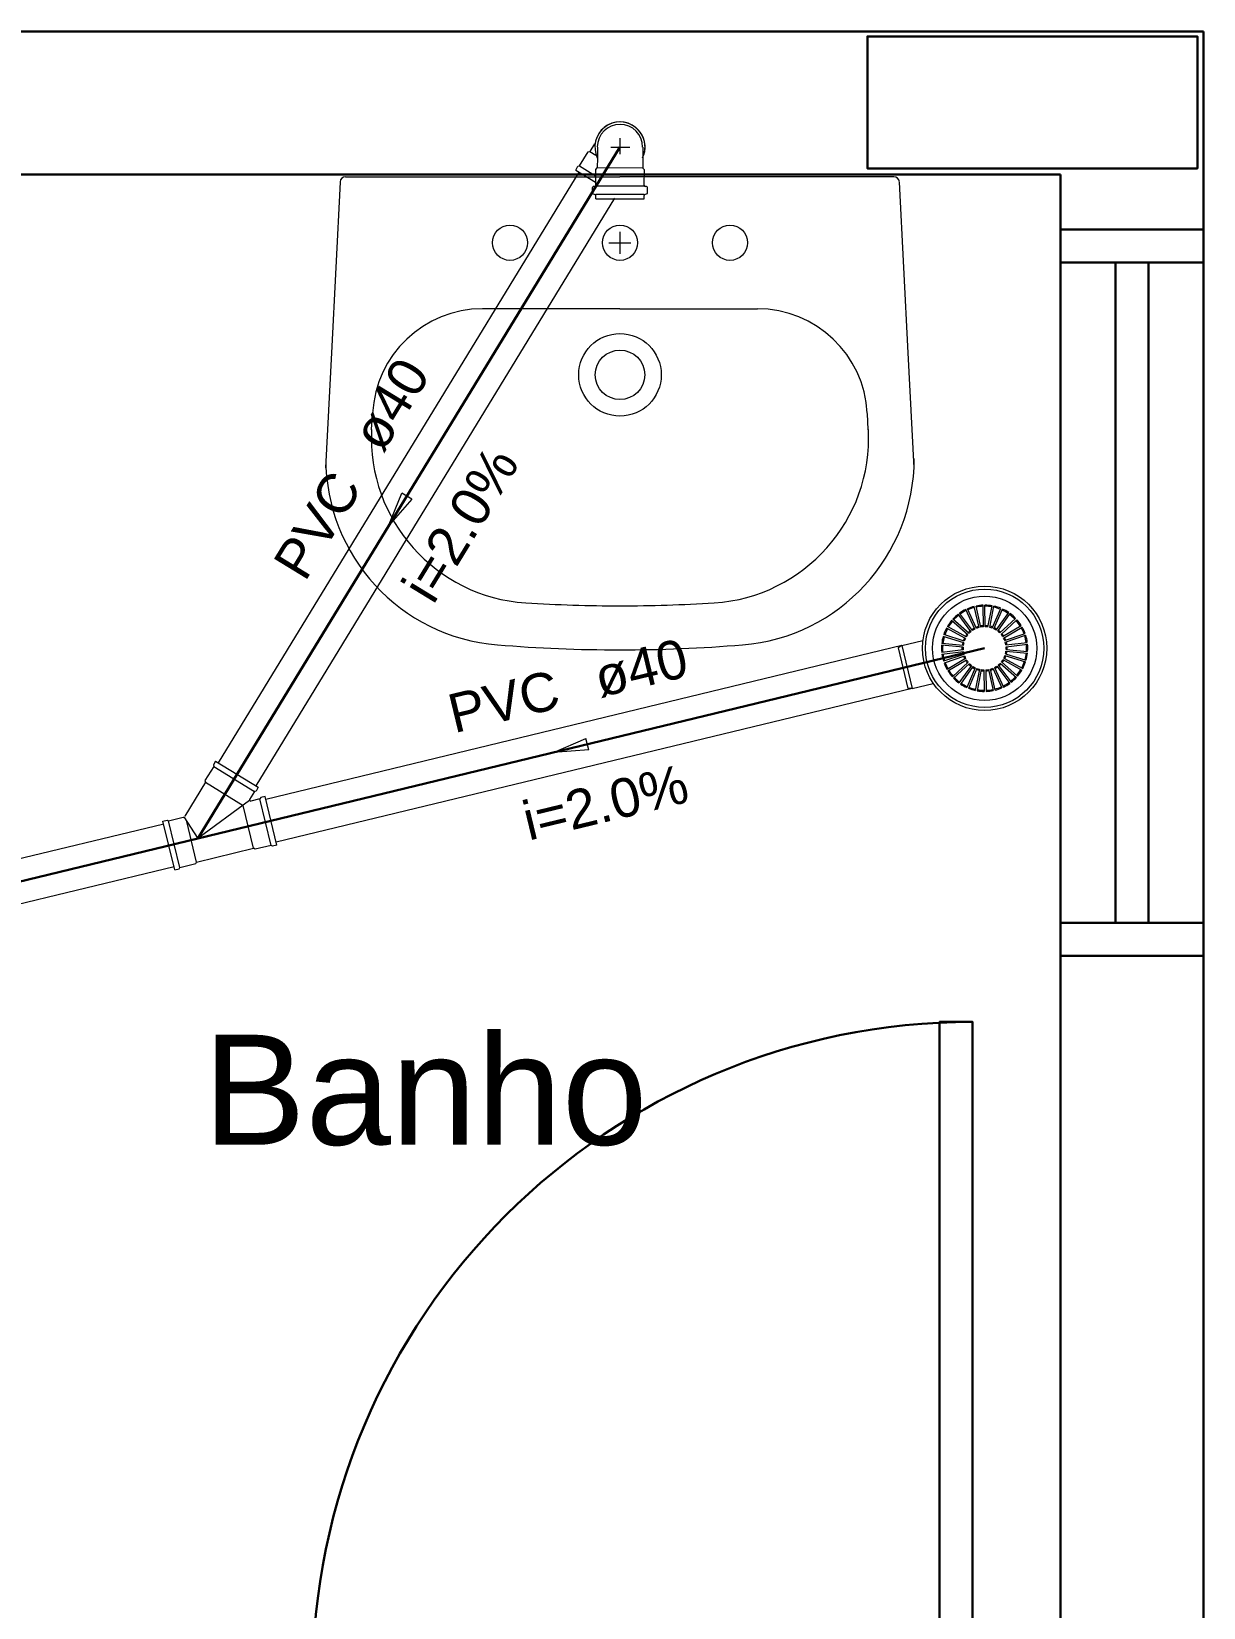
# Model space of a CAD drawing. Header units: inches. Extents: x -27 to 114, y -35 to 60.
# Drawn here: x 9.726 to 10.792, y -31.375 to -29.943 of the extents above; entities that cross this region are included whole.
import ezdxf

# ---------------------------------------------------------------- set-up
doc = ezdxf.new("R2010")
doc.units = ezdxf.units.IN
doc.header["$LTSCALE"] = 10
doc.header["$MEASUREMENT"] = 0
for name, color, linetype, lineweight in [('FO-PILARES', 2, 'Continuous', 30), ('Simbolos', 160, 'Continuous', 20), ('Simbolos_int', 5, 'Continuous', 5), ('TQ-Sentido tubo', 8, 'Continuous', 20), ('TQ-Seção tubo', 160, 'Continuous', 20), ('TQ-Textos tubo', 7, 'Continuous', 20), ('TQ-Tubos detalhe', 6, 'Continuous', 30), ('xeixo', 3, 'Continuous', 20), ('xjanela-porta', 253, 'Continuous', 30), ('xmoveis', 253, 'Continuous', 20), ('xparede', 7, 'Continuous', 30), ('xtexto', 7, 'Continuous', 20)]:
    doc.layers.add(name, color=color, linetype=linetype, lineweight=lineweight)
doc.styles.add('Arial', font='arial.ttf')

# ---------------------------------------------------------------- blocks, each defined once
blk = doc.blocks.new('_Closed')
at = {"color": 0, "linetype": 'ByBlock', "lineweight": -2}
for p, q in [((-1, 0.166667), (0, 0)), ((-1, 0.166667), (-1, -0.166667)), ((0, 0), (-1, -0.166667)), ((0, 0), (-1, 0))]:
    blk.add_line(p, q, dxfattribs=at)

msp = doc.modelspace()

# ---------------------------------------------------------------- linework, layer by layer
at = {"layer": 'FO-PILARES'}
msp.add_lwpolyline([(10.7864, -30.0678), (10.7864, -30.0078), (10.7864, -29.9478), (10.6364, -29.9478), (10.4864, -29.9478), (10.4864, -30.0078), (10.4864, -30.0678), (10.6364, -30.0678), (10.7864, -30.0678), (10.7864, -30.0678)], close=True, dxfattribs=at)
at = {"layer": 'Simbolos'}
for p, q in [((10.2246, -30.0654), (10.2324, -30.0528)), ((10.2324, -30.0528), (10.2341, -30.0524)), ((10.2383, -30.0454), (10.2341, -30.0524)), ((10.2409, -30.058), (10.2408, -30.0673)), ((10.2409, -30.0483), (10.2409, -30.058)), ((10.2821, -30.0484), (10.2821, -30.0581)), ((10.2821, -30.0581), (10.2821, -30.0674)), ((10.2212, -30.0694), (10.2232, -30.0658)), ((10.2212, -30.0694), (10.2391, -30.0803)), ((10.2232, -30.0658), (10.2246, -30.0654)), ((10.2393, -30.0688), (10.2408, -30.0673)), ((10.2393, -30.083), (10.2393, -30.0688)), ((10.2836, -30.0689), (10.2821, -30.0674)), ((10.2835, -30.0831), (10.2836, -30.0689)), ((10.2363, -30.0898), (10.2363, -30.085)), ((10.2373, -30.084), (10.2385, -30.084)), ((10.2855, -30.0841), (10.2843, -30.0841)), ((10.2865, -30.0899), (10.2865, -30.0851)), ((10.237, -30.0908), (10.2385, -30.0913)), ((10.2393, -30.0953), (10.2393, -30.0923)), ((10.2393, -30.0953), (10.2835, -30.0954)), ((10.2835, -30.0954), (10.2835, -30.0924)), ((10.2858, -30.0909), (10.2843, -30.0914)), ((9.892, -30.6111), (9.884, -30.6239)), ((9.8937, -30.6064), (9.8917, -30.6097)), ((9.8917, -30.6097), (9.892, -30.6111)), ((9.8937, -30.6064), (9.9326, -30.6301)), ((9.8845, -30.6256), (9.8657, -30.6564)), ((9.884, -30.6239), (9.8845, -30.6256)), ((9.9326, -30.6301), (9.9306, -30.6335)), ((9.9247, -30.6421), (9.8775, -30.6766)), ((9.9291, -30.6338), (9.9247, -30.6411)), ((9.9341, -30.6406), (9.9259, -30.6426)), ((9.9306, -30.6335), (9.9291, -30.6338)), ((9.9349, -30.6394), (9.9341, -30.6406)), ((9.9387, -30.6384), (9.9349, -30.6394)), ((9.9494, -30.6827), (9.9387, -30.6384)), ((9.8459, -30.6609), (9.8498, -30.6599)), ((9.8566, -30.7051), (9.8459, -30.6609)), ((9.8498, -30.6599), (9.851, -30.6607)), ((9.851, -30.6607), (9.8644, -30.6574)), ((9.865, -30.657), (9.8775, -30.6766)), ((9.8765, -30.698), (9.9282, -30.6855)), ((9.9298, -30.6864), (9.9282, -30.6855)), ((9.9443, -30.6829), (9.9298, -30.6864)), ((9.9455, -30.6836), (9.9443, -30.6829)), ((9.9494, -30.6827), (9.9455, -30.6836)), ((9.8566, -30.7051), (9.8605, -30.7042)), ((9.8605, -30.7042), (9.8612, -30.7029)), ((9.8612, -30.7029), (9.8758, -30.6994)), ((9.8758, -30.6994), (9.8765, -30.698))]:
    msp.add_line(p, q, dxfattribs=at)
for centre, radius, start, end in [((10.2614, -30.0483), 0.0206, 359.8464, 179.8464), ((10.2373, -30.085), 0.001, 94.8464, 179.8464), ((10.2383, -30.083), 0.001, 274.8464, 359.8464), ((10.2845, -30.0831), 0.001, 179.8464, 264.8464), ((10.2855, -30.0851), 0.001, 359.8464, 84.8464), ((10.2373, -30.0898), 0.001, 179.8464, 254.8464), ((10.2383, -30.0923), 0.001, 359.8464, 74.8464), ((10.2845, -30.0924), 0.001, 104.8464, 179.8464), ((10.2855, -30.0899), 0.001, 284.8464, 359.8464), ((9.9256, -30.6416), 0.001, 148.58, 283.58), ((9.8639, -30.6555), 0.002, 283.58, 328.58)]:
    msp.add_arc(centre, radius, start, end, dxfattribs=at)
at = {"layer": 'Simbolos_int'}
for p, q in [((10.2614, -30.0403), (10.2614, -30.0548)), ((10.2341, -30.0524), (10.2395, -30.0557)), ((10.2531, -30.0483), (10.2704, -30.0484)), ((10.2246, -30.0654), (10.2391, -30.0744)), ((10.2821, -30.0674), (10.2408, -30.0673)), ((10.2835, -30.0839), (10.2393, -30.0838)), ((10.2835, -30.0914), (10.2393, -30.0913)), ((9.892, -30.6111), (9.9291, -30.6338)), ((9.8845, -30.6256), (9.9189, -30.6466)), ((9.9282, -30.6855), (9.9189, -30.6466)), ((9.9443, -30.6829), (9.9341, -30.6406)), ((9.8612, -30.7029), (9.851, -30.6607)), ((9.8765, -30.698), (9.8676, -30.6613))]:
    msp.add_line(p, q, dxfattribs=at)
for end in [205.2234, 160.2234]:
    msp.add_arc((10.2614, -30.0483), 0.0228, 334.4694, end, dxfattribs=at)
at = {"layer": 'TQ-Sentido tubo'}
for points in [[(10.0676, -30.3656), (10.0878, -30.3324)], [(10.2317, -30.5911), (10.2695, -30.5819)]]:
    msp.add_lwpolyline(points, dxfattribs=at)
at = {"layer": 'TQ-Seção tubo'}
for p, q in [((10.224, -30.0711), (9.8961, -30.6078)), ((10.2564, -30.0949), (9.9302, -30.6287)), ((10.5805, -30.4886), (10.5688, -30.4729)), ((10.5818, -30.4877), (10.5701, -30.4719)), ((10.5839, -30.4864), (10.5757, -30.4686)), ((10.5854, -30.4857), (10.5772, -30.4679)), ((10.5878, -30.4849), (10.5834, -30.4658)), ((10.5894, -30.4846), (10.5851, -30.4654)), ((10.5918, -30.4843), (10.5915, -30.4647)), ((10.5935, -30.4843), (10.5932, -30.4646)), ((10.5959, -30.4845), (10.5997, -30.4652)), ((10.5975, -30.4848), (10.6013, -30.4656)), ((10.5998, -30.4855), (10.6076, -30.4675)), ((10.6014, -30.4862), (10.6091, -30.4682)), ((10.6035, -30.4874), (10.6148, -30.4714)), ((10.6049, -30.4883), (10.6162, -30.4723)), ((10.5754, -30.495), (10.5583, -30.4854)), ((10.5762, -30.4935), (10.5591, -30.484)), ((10.5776, -30.4916), (10.5629, -30.4786)), ((10.5787, -30.4903), (10.564, -30.4774)), ((10.6067, -30.4899), (10.6211, -30.4766)), ((10.6078, -30.4912), (10.6222, -30.4778)), ((10.6093, -30.4931), (10.6261, -30.4831)), ((10.6101, -30.4945), (10.627, -30.4845)), ((10.5177, -30.5014), (9.9394, -30.6411)), ((10.5177, -30.5014), (10.5143, -30.5033)), ((10.5143, -30.5033), (10.5232, -30.5402)), ((10.5177, -30.5014), (10.5368, -30.4968)), ((10.5177, -30.5014), (10.5271, -30.5403)), ((10.5733, -30.5029), (10.5538, -30.5011)), ((10.5735, -30.5012), (10.554, -30.4994)), ((10.5739, -30.4988), (10.5552, -30.493)), ((10.5744, -30.4972), (10.5557, -30.4914)), ((10.6111, -30.4968), (10.6297, -30.4904)), ((10.6117, -30.4983), (10.6302, -30.492)), ((10.6122, -30.5007), (10.6317, -30.4984)), ((10.6124, -30.5024), (10.6319, -30.5001)), ((10.5734, -30.5053), (10.5539, -30.5076)), ((10.5736, -30.507), (10.5541, -30.5093)), ((10.5741, -30.5093), (10.5555, -30.5156)), ((10.5746, -30.5109), (10.5561, -30.5172)), ((10.5756, -30.5131), (10.5588, -30.5231)), ((10.5765, -30.5146), (10.5596, -30.5246)), ((10.578, -30.5165), (10.5636, -30.5298)), ((10.5791, -30.5177), (10.5647, -30.531)), ((10.607, -30.5174), (10.6218, -30.5303)), ((10.6081, -30.5161), (10.6229, -30.529)), ((10.6096, -30.5141), (10.6267, -30.5237)), ((10.6104, -30.5127), (10.6275, -30.5222)), ((10.6113, -30.5104), (10.6301, -30.5162)), ((10.6118, -30.5088), (10.6305, -30.5147)), ((10.6123, -30.5064), (10.6318, -30.5082)), ((10.6124, -30.5048), (10.632, -30.5066)), ((10.5809, -30.5193), (10.5696, -30.5353)), ((10.5823, -30.5203), (10.571, -30.5363)), ((10.5844, -30.5215), (10.5767, -30.5395)), ((10.5859, -30.5221), (10.5782, -30.5402)), ((10.5883, -30.5229), (10.5844, -30.5421)), ((10.5899, -30.5232), (10.5861, -30.5424)), ((10.5923, -30.5234), (10.5926, -30.543)), ((10.594, -30.5234), (10.5942, -30.543)), ((10.5964, -30.5231), (10.6007, -30.5422)), ((10.598, -30.5227), (10.6023, -30.5419)), ((10.6003, -30.5219), (10.6085, -30.5398)), ((10.6018, -30.5213), (10.61, -30.5391)), ((10.6039, -30.52), (10.6157, -30.5357)), ((10.6053, -30.519), (10.617, -30.5347)), ((10.5271, -30.5403), (9.9488, -30.68)), ((10.5271, -30.5403), (10.5232, -30.5402)), ((10.5271, -30.5403), (10.5462, -30.5357)), ((9.8466, -30.6635), (9.433, -30.7634)), ((9.856, -30.7024), (9.4424, -30.8023))]:
    msp.add_line(p, q, dxfattribs=at)
for radius in [0.0565, 0.0538, 0.0474, 0.0474]:
    msp.add_circle((10.5929, -30.5038), radius, dxfattribs=at)
for radius, start, end in [(0.0392, 127.9683, 137.533), (0.0382, 127.9995, 137.5018), (0.0392, 115.9683, 125.533), (0.0382, 115.9995, 125.5018), (0.0392, 103.9683, 113.533), (0.0382, 103.9995, 113.5018), (0.0392, 91.9683, 101.533), (0.0382, 91.9995, 101.5018), (0.0392, 79.9683, 89.533), (0.0382, 79.9995, 89.5018), (0.0382, 67.9995, 77.5018), (0.0392, 67.9683, 77.533), (0.0382, 55.9995, 65.5018), (0.0392, 55.9683, 65.533), (0.0382, 43.9995, 53.5018), (0.0392, 43.9683, 53.533), (0.0392, 151.9683, 161.533), (0.0382, 151.9995, 161.5018), (0.0392, 139.9683, 149.533), (0.0382, 139.9995, 149.5018), (0.0206, 129.0704, 136.4309), (0.0196, 129.1865, 136.3149), (0.0206, 117.0704, 124.4309), (0.0196, 117.1865, 124.3149), (0.0206, 105.0704, 112.4309), (0.0196, 105.1865, 112.3149), (0.0206, 93.0704, 100.4309), (0.0196, 93.1865, 100.3149), (0.0206, 81.0704, 88.4309), (0.0196, 81.1865, 88.3149), (0.0196, 69.1865, 76.3149), (0.0206, 69.0704, 76.4309), (0.0196, 57.1865, 64.3149), (0.0206, 57.0704, 64.4309), (0.0196, 45.1865, 52.3149), (0.0206, 45.0704, 52.4309), (0.0382, 31.9995, 41.5018), (0.0392, 31.9683, 41.533), (0.0382, 19.9995, 29.5018), (0.0392, 19.9683, 29.533), (0.0392, 175.9683, 185.533), (0.0392, 163.9683, 173.533), (0.0382, 175.9995, 185.5018), (0.0382, 163.9995, 173.5018), (0.0206, 177.0704, 184.4309), (0.0206, 165.0704, 172.4309), (0.0196, 177.1865, 184.3149), (0.0206, 153.0704, 160.4309), (0.0196, 165.1865, 172.3149), (0.0196, 153.1865, 160.3149), (0.0206, 141.0704, 148.4309), (0.0196, 141.1865, 148.3149), (0.0196, 33.1865, 40.3149), (0.0206, 33.0704, 40.4309), (0.0196, 21.1865, 28.3149), (0.0206, 21.0704, 28.4309), (0.0196, 9.1865, 16.3149), (0.0196, 357.1865, 4.3149), (0.0206, 9.0704, 16.4309), (0.0206, 357.0704, 4.4309), (0.0382, 7.9995, 17.5018), (0.0392, 7.9683, 17.533), (0.0382, 355.9995, 5.5018), (0.0392, 355.9683, 5.533), (0.0392, 187.9683, 197.533), (0.0382, 187.9995, 197.5018), (0.0392, 199.9683, 209.533), (0.0382, 199.9995, 209.5018), (0.0206, 189.0704, 196.4309), (0.0196, 189.1865, 196.3149), (0.0206, 201.0704, 208.4309), (0.0196, 201.1865, 208.3149), (0.0206, 213.0704, 220.4309), (0.0196, 213.1865, 220.3149), (0.0196, 225.1865, 232.3149), (0.0196, 309.1865, 316.3149), (0.0196, 321.1865, 328.3149), (0.0206, 321.0704, 328.4309), (0.0196, 333.1865, 340.3149), (0.0206, 333.0704, 340.4309), (0.0196, 345.1865, 352.3149), (0.0206, 345.0704, 352.4309), (0.0382, 331.9995, 341.5018), (0.0392, 331.9683, 341.533), (0.0382, 343.9995, 353.5018), (0.0392, 343.9683, 353.533), (0.0392, 211.9683, 221.533), (0.0382, 211.9995, 221.5018), (0.0392, 223.9683, 233.533), (0.0382, 223.9995, 233.5018), (0.0206, 225.0704, 232.4309), (0.0206, 237.0704, 244.4309), (0.0196, 237.1865, 244.3149), (0.0206, 249.0704, 256.4309), (0.0196, 249.1865, 256.3149), (0.0206, 261.0704, 268.4309), (0.0196, 261.1865, 268.3149), (0.0196, 273.1865, 280.3149), (0.0206, 273.0704, 280.4309), (0.0196, 285.1865, 292.3149), (0.0206, 285.0704, 292.4309), (0.0196, 297.1865, 304.3149), (0.0206, 297.0704, 304.4309), (0.0206, 309.0704, 316.4309), (0.0382, 307.9995, 317.5018), (0.0392, 307.9683, 317.533), (0.0382, 319.9995, 329.5018), (0.0392, 319.9683, 329.533), (0.0392, 235.9683, 245.533), (0.0382, 235.9995, 245.5018), (0.0392, 247.9683, 257.533), (0.0382, 247.9995, 257.5018), (0.0392, 259.9683, 269.533), (0.0382, 259.9995, 269.5018), (0.0382, 271.9995, 281.5018), (0.0392, 271.9683, 281.533), (0.0382, 283.9995, 293.5018), (0.0392, 283.9683, 293.533), (0.0382, 295.9995, 305.5018), (0.0392, 295.9683, 305.533)]:
    msp.add_arc((10.5929, -30.5038), radius, start, end, dxfattribs=at)
at = {"layer": 'TQ-Tubos detalhe'}
for p, q in [((10.2614, -30.0483), (9.8775, -30.6766)), ((10.5929, -30.5038), (9.8775, -30.6766)), ((9.8775, -30.6766), (9.3489, -30.8043))]:
    msp.add_line(p, q, dxfattribs=at)
at = {"layer": 'xeixo'}
for p, q in [((10.2614, -30.0483), (9.8774, -30.6768)), ((10.5929, -30.5038), (9.3489, -30.8043))]:
    msp.add_line(p, q, dxfattribs=at)
at = {"layer": 'xjanela-porta'}
for p, q in [((10.6619, -30.1533), (10.6619, -30.7533)), ((10.7919, -30.1533), (10.7919, -30.7533))]:
    msp.add_line(p, q, dxfattribs=at)
for points in [[(10.7919, -30.1233), (10.7919, -30.1533), (10.6619, -30.1533), (10.6619, -30.1233)], [(10.6619, -30.7833), (10.6619, -30.7533), (10.7919, -30.7533), (10.7919, -30.7833)]]:
    msp.add_lwpolyline(points, dxfattribs=at)
for points in [[(10.7119, -30.1533), (10.7119, -30.7533), (10.7419, -30.7533), (10.7419, -30.1533), (10.7119, -30.1533), (10.7119, -30.1533)], [(10.5819, -31.4433), (10.5519, -31.4433), (10.5519, -30.8433), (10.5819, -30.8433), (10.5819, -31.4433), (10.5819, -31.4433)]]:
    msp.add_lwpolyline(points, close=True, dxfattribs=at)
msp.add_arc((10.5819, -31.4433), 0.6, 90, 180, dxfattribs=at)
at = {"layer": 'xmoveis'}
for p, q in [((9.9994, -30.2353), (10.0074, -30.0803)), ((10.0119, -30.0753), (10.2614, -30.0753)), ((10.5104, -30.0753), (10.2614, -30.0753)), ((10.5234, -30.2353), (10.5154, -30.0803)), ((10.2614, -30.1253), (10.2614, -30.1453)), ((10.2514, -30.1353), (10.2714, -30.1353)), ((10.2614, -30.1953), (10.1364, -30.1953)), ((10.2614, -30.1953), (10.3864, -30.1953)), ((9.9939, -30.3398), (9.9994, -30.2353)), ((10.5289, -30.3398), (10.5234, -30.2353)), ((10.0354, -30.3053), (10.0364, -30.2903)), ((10.4869, -30.3053), (10.4864, -30.2903)), ((9.9939, -30.3313), (9.9939, -30.3398))]:
    msp.add_line(p, q, dxfattribs=at)
for centre, radius in [((10.1614, -30.1353), 0.016), ((10.2614, -30.1353), 0.016), ((10.3614, -30.1353), 0.016), ((10.2614, -30.2553), 0.0375), ((10.2614, -30.2553), 0.0225)]:
    msp.add_circle(centre, radius, dxfattribs=at)
for centre, radius, start, end in [((10.0119, -30.0803), 0.005, 90, 177.058), ((10.5104, -30.0803), 0.005, 2.9418, 90), ((10.1364, -30.2953), 0.1, 90, 177.058), ((10.3864, -30.2953), 0.1, 2.9418, 90), ((10.1854, -30.3128), 0.15, 177.058, 266.284), ((10.3374, -30.3128), 0.15, 273.716, 2.9418), ((10.1639, -30.3313), 0.17, 180, 265.302), ((10.3589, -30.3313), 0.17, 274.698, 0), ((10.2614, -29.1448), 1.3204, 266.284, 270), ((10.2614, -29.1448), 1.3204, 270, 273.716), ((10.2614, -29.1448), 1.3604, 265.302, 270), ((10.2614, -29.1448), 1.3604, 270, 274.698)]:
    msp.add_arc(centre, radius, start, end, dxfattribs=at)
at = {"layer": 'xparede'}
for p, q in [((8.5119, -29.9433), (10.7919, -29.9433)), ((10.7919, -30.1233), (10.7919, -29.9433)), ((10.6619, -30.0733), (8.8119, -30.0733)), ((10.6619, -30.0733), (10.6619, -30.1233)), ((10.6619, -30.1233), (10.7919, -30.1233)), ((10.6619, -30.7833), (10.6619, -31.4433)), ((10.6619, -30.7833), (10.7919, -30.7833)), ((10.7919, -31.7433), (10.7919, -30.7833))]:
    msp.add_line(p, q, dxfattribs=at)

# ---------------------------------------------------------------- block references
at = {"layer": 'TQ-Sentido tubo'}
for p, xscale, yscale, zscale, rotation in [((10.051, -30.3926), 0.0317020237721636, 0.0317020237721636, 0.0317020237721636, 238.577647631721), ((10.2009, -30.5985), 0.03170202377216844, 0.03170202377216844, 0.03170202377216844, 193.5800914050108)]:
    msp.add_blockref('_Closed', p, dxfattribs=dict(at, xscale=xscale, yscale=yscale, zscale=zscale, rotation=rotation))

# ---------------------------------------------------------------- texts
at = {"layer": 'TQ-Textos tubo', "char_height": 0.0353, "line_spacing_factor": 0.798, "style": 'Arial'}
for s, insert, width, attachment_point, rotation in [('ø40', (10.0464, -30.3278), 0.093241, 7, 58.576), ('i=2.0%', (10.1317, -30.4005), 0.167199, 8, 58.576), ('PVC', (10.0282, -30.358), 0.111466, 9, 58.576), ('ø40', (10.2434, -30.5495), 0.093241, 7, 13.5802), ('PVC', (10.2092, -30.5578), 0.111466, 9, 13.5802), ('i=2.0%', (10.2524, -30.6613), 0.167199, 8, 13.5802)]:
    msp.add_mtext(s, dxfattribs=dict(at, insert=insert, width=width, attachment_point=attachment_point, rotation=rotation))
at = {"layer": 'xtexto', "insert": (10.0844, -30.9564), "char_height": 0.1, "width": 0.554726, "attachment_point": 8, "line_spacing_factor": 0.798, "style": 'Arial'}
msp.add_mtext('Banho', dxfattribs=at)

doc.saveas('drawing.dxf')
